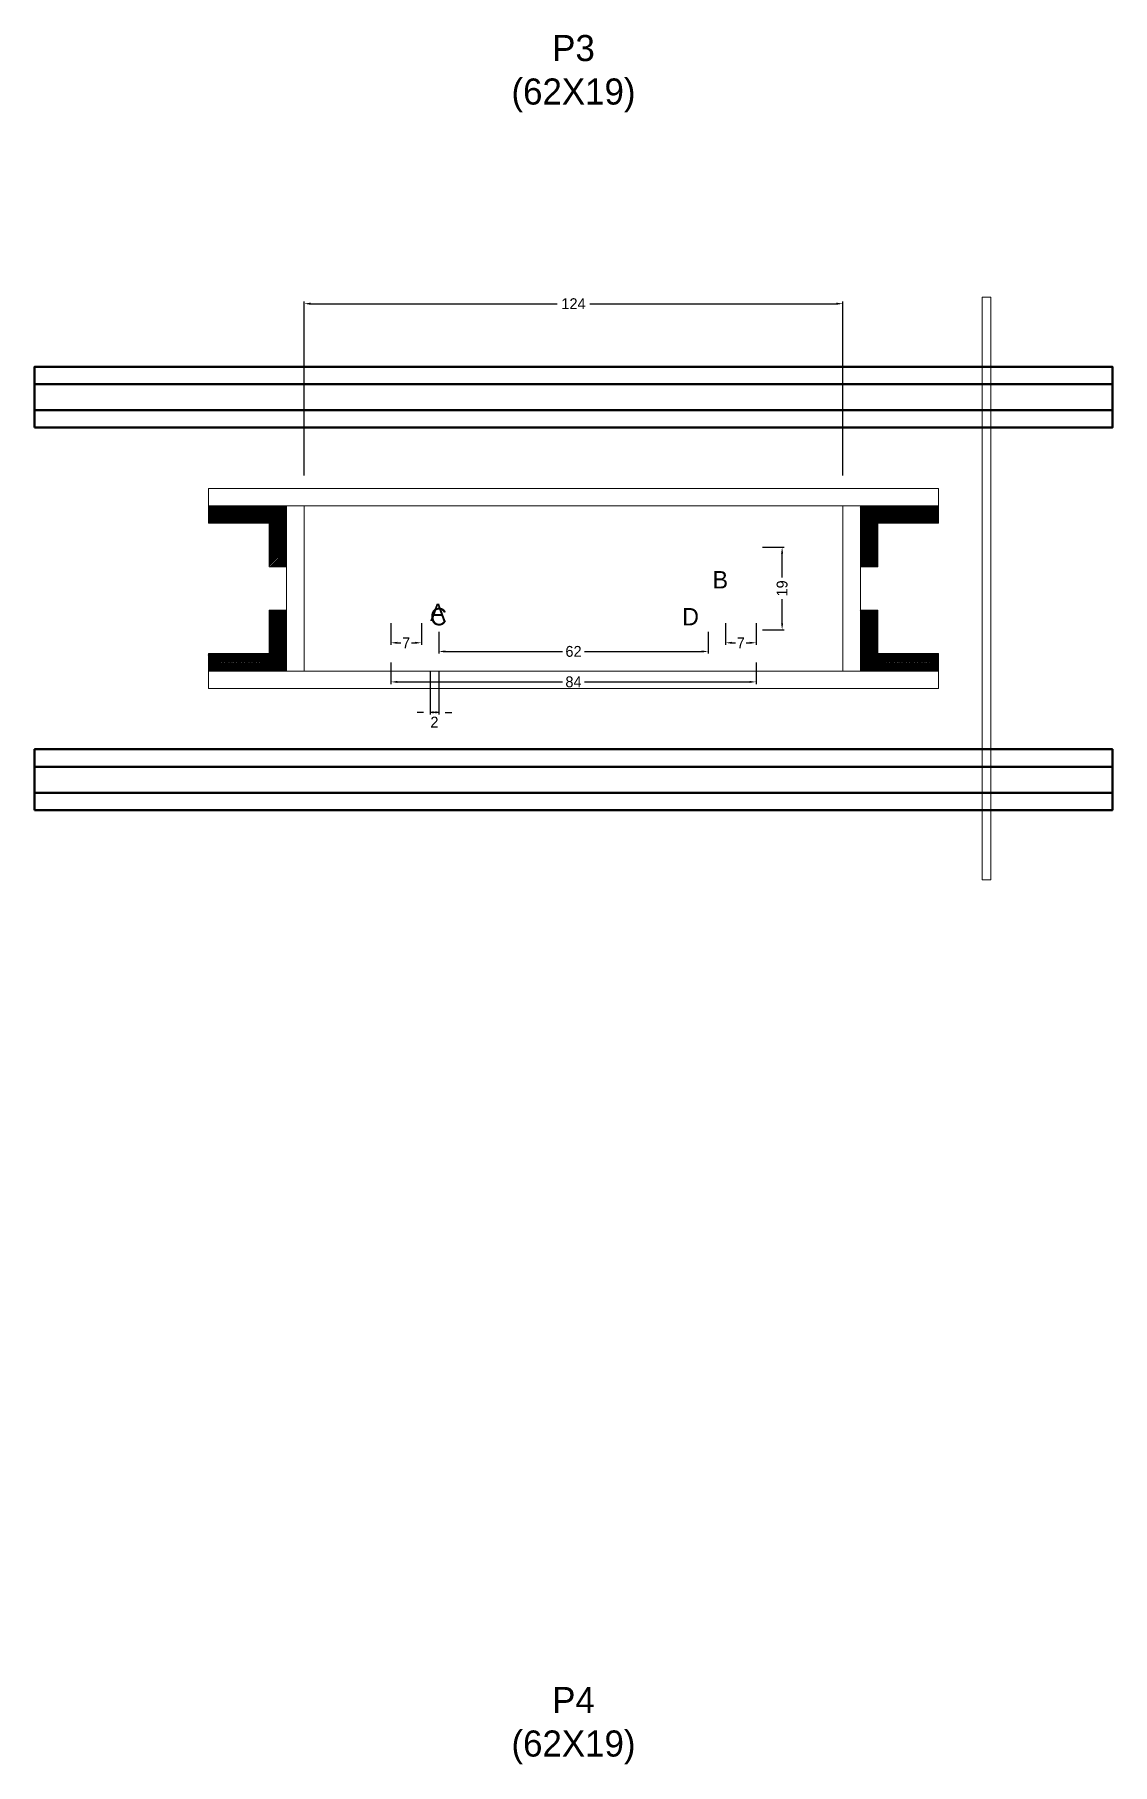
# Model space of a CAD drawing. Header units: centimetres. Extents: x -12000 to 4115, y -10266 to 2668.
# Drawn here: x -124 to 124, y -890.5 to -492.6 of the extents above; entities that cross this region are included whole.
import ezdxf

# ---------------------------------------------------------------- set-up
doc = ezdxf.new("R2010")
doc.units = ezdxf.units.CM
for name, color, linetype in [('COTA', 241, 'Continuous'), ('GRAVATA', 224, 'Continuous'), ('Hachura', 251, 'Continuous'), ('NOMENCLATURA', 7, 'Continuous'), ('SARRAFO', 251, 'Continuous')]:
    doc.layers.add(name, color=color, linetype=linetype)
doc.dimstyles.new('cotax2', dxfattribs={"dimtxt": 2.5, "dimasz": 1.5, "dimexe": 0.5, "dimexo": 0.5, "dimgap": 0.5, "dimtad": 1, "dimcen": 2.5, "dimazin": 3, "dimtfac": 1, "dimtmove": 0, "dimatfit": 3})

# ---------------------------------------------------------------- blocks, each defined once
blk = doc.blocks.new('_CLOSEDFILLED')
at = {"color": 0, "linetype": 'BYBLOCK'}
blk.add_solid([(-1, 0.16), (0, 0), (-1, -0.16)], dxfattribs=at)
blk = doc.blocks.new('*D66')
for p, q in [((-42, -637), (-42, -642)), ((42, -637), (42, -642)), ((-40.5, -641.5), (-2.5, -641.5)), ((2.5, -641.5), (40.5, -641.5))]:
    blk.add_line(p, q)
at = {"layer": 'Defpoints'}
for p in [(-42, -636.5), (42, -636.5), (-42, -641.5)]:
    blk.add_point(p, dxfattribs=at)
at = {"layer": 'COTA', "xscale": 1.5, "yscale": 1.5, "rotation": 180}
blk.add_blockref('_CLOSEDFILLED', (-42, -641.5), dxfattribs=at)
at = {"layer": 'COTA', "xscale": 1.5, "yscale": 1.5}
blk.add_blockref('_CLOSEDFILLED', (42, -641.5), dxfattribs=at)
at = {"layer": 'COTA', "insert": (0, -641.5), "char_height": 2.5, "attachment_point": 5}
blk.add_mtext('84', dxfattribs=at)
blk = doc.blocks.new('*D67')
for p, q in [((-31, -630), (-31, -635)), ((31, -630), (31, -635)), ((-29.5, -634.5), (-2.5, -634.5)), ((2.5, -634.5), (29.5, -634.5))]:
    blk.add_line(p, q)
at = {"layer": 'Defpoints'}
for p in [(-31, -629.5), (31, -629.5), (-31, -634.5)]:
    blk.add_point(p, dxfattribs=at)
at = {"layer": 'COTA', "xscale": 1.5, "yscale": 1.5, "rotation": 180}
blk.add_blockref('_CLOSEDFILLED', (-31, -634.5), dxfattribs=at)
at = {"layer": 'COTA', "xscale": 1.5, "yscale": 1.5}
blk.add_blockref('_CLOSEDFILLED', (31, -634.5), dxfattribs=at)
at = {"layer": 'COTA', "insert": (0, -634.5), "char_height": 2.5, "attachment_point": 5}
blk.add_mtext('62', dxfattribs=at)
blk = doc.blocks.new('*D68')
for p, q in [((43.5, -610.5), (48.5, -610.5)), ((48, -617.5), (48, -612)), ((48, -628), (48, -622.5)), ((43.5, -629.5), (48.5, -629.5))]:
    blk.add_line(p, q)
at = {"layer": 'Defpoints'}
for p in [(43, -610.5), (43, -629.5), (48, -629.5)]:
    blk.add_point(p, dxfattribs=at)
at = {"layer": 'COTA', "xscale": 1.5, "yscale": 1.5}
for p, rotation in [((48, -610.5), 90), ((48, -629.5), 270)]:
    blk.add_blockref('_CLOSEDFILLED', p, dxfattribs=dict(at, rotation=rotation))
at = {"layer": 'COTA', "insert": (48, -620), "char_height": 2.5, "attachment_point": 5, "rotation": 90}
blk.add_mtext('19', dxfattribs=at)
blk = doc.blocks.new('*D69')
for p, q in [((-42, -628), (-42, -633)), ((-35, -628), (-35, -633)), ((-40.5, -632.5), (-39.75, -632.5)), ((-37.25, -632.5), (-36.5, -632.5))]:
    blk.add_line(p, q)
at = {"layer": 'Defpoints'}
for p in [(-42, -627.5), (-35, -627.5), (-42, -632.5)]:
    blk.add_point(p, dxfattribs=at)
at = {"layer": 'COTA', "xscale": 1.5, "yscale": 1.5, "rotation": 180}
blk.add_blockref('_CLOSEDFILLED', (-42, -632.5), dxfattribs=at)
at = {"layer": 'COTA', "xscale": 1.5, "yscale": 1.5}
blk.add_blockref('_CLOSEDFILLED', (-35, -632.5), dxfattribs=at)
at = {"layer": 'COTA', "insert": (-38.5, -632.5), "char_height": 2.5, "attachment_point": 5}
blk.add_mtext('7', dxfattribs=at)
blk = doc.blocks.new('*D70')
for p, q in [((35, -628), (35, -633)), ((42, -628), (42, -633)), ((36.5, -632.5), (37.25, -632.5)), ((39.75, -632.5), (40.5, -632.5))]:
    blk.add_line(p, q)
at = {"layer": 'Defpoints'}
for p in [(35, -627.5), (42, -627.5), (35, -632.5)]:
    blk.add_point(p, dxfattribs=at)
at = {"layer": 'COTA', "xscale": 1.5, "yscale": 1.5, "rotation": 180}
blk.add_blockref('_CLOSEDFILLED', (35, -632.5), dxfattribs=at)
at = {"layer": 'COTA', "xscale": 1.5, "yscale": 1.5}
blk.add_blockref('_CLOSEDFILLED', (42, -632.5), dxfattribs=at)
at = {"layer": 'COTA', "insert": (38.5, -632.5), "char_height": 2.5, "attachment_point": 5}
blk.add_mtext('7', dxfattribs=at)
blk = doc.blocks.new('*D71')
for p, q in [((-62, -594), (-62, -554)), ((-60.5, -554.5), (-3.75, -554.5)), ((3.75, -554.5), (60.5, -554.5)), ((62, -594), (62, -554))]:
    blk.add_line(p, q)
at = {"layer": 'Defpoints'}
for p in [(-62, -554.5), (-62, -594.5), (62, -594.5)]:
    blk.add_point(p, dxfattribs=at)
at = {"layer": 'COTA', "xscale": 1.5, "yscale": 1.5, "rotation": 180}
blk.add_blockref('_CLOSEDFILLED', (-62, -554.5), dxfattribs=at)
at = {"layer": 'COTA', "xscale": 1.5, "yscale": 1.5}
blk.add_blockref('_CLOSEDFILLED', (62, -554.5), dxfattribs=at)
at = {"layer": 'COTA', "insert": (0, -554.5), "char_height": 2.5, "attachment_point": 5}
blk.add_mtext('124', dxfattribs=at)

msp = doc.modelspace()

# ---------------------------------------------------------------- hatches: boundary and pattern name
at = {"layer": 'SARRAFO'}
h = msp.add_hatch(dxfattribs=at)
h.set_pattern_fill('SOLID', scale=2)
h.paths.add_polyline_path([(-84, -605), (-70, -605), (-70, -601), (-84, -601)])
h = msp.add_hatch(dxfattribs=at)
h.set_pattern_fill('SOLID', scale=2)
h.paths.add_polyline_path([(-70, -615), (-66, -615), (-66, -601), (-70, -601)])
h = msp.add_hatch(dxfattribs=at)
h.set_pattern_fill('SOLID', scale=2)
h.paths.add_polyline_path([(66, -615), (70, -615), (70, -601), (66, -601)])
h = msp.add_hatch(dxfattribs=at)
h.set_pattern_fill('SOLID', scale=2)
h.paths.add_polyline_path([(70, -605), (84, -605), (84, -601), (70, -601)])
h = msp.add_hatch(dxfattribs=at)
h.set_pattern_fill('SOLID', scale=2)
h.paths.add_polyline_path([(-70, -639), (-66, -639), (-66, -625), (-70, -625)])
h = msp.add_hatch(dxfattribs=at)
h.set_pattern_fill('SOLID', scale=2)
h.paths.add_polyline_path([(66, -639), (70, -639), (70, -625), (66, -625)])
h = msp.add_hatch(dxfattribs=at)
h.set_pattern_fill('SOLID', scale=2)
h.paths.add_polyline_path([(-84, -639), (-70, -639), (-70, -635), (-84, -635)])
h = msp.add_hatch(dxfattribs=at)
h.set_pattern_fill('SOLID', scale=2)
h.paths.add_polyline_path([(70, -639), (84, -639), (84, -635), (70, -635)])

# ---------------------------------------------------------------- linework, layer by layer
at = {"layer": 'GRAVATA', "lineweight": 50}
for points in [[(-124, -583), (124, -583), (124, -569), (-124, -569)], [(-124, -579), (124, -579), (124, -573), (-124, -573)], [(-124, -671), (124, -671), (124, -657), (-124, -657)], [(-124, -667), (124, -667), (124, -661), (-124, -661)]]:
    msp.add_lwpolyline(points, close=True, dxfattribs=at)
at = {"layer": 'Hachura', "lineweight": 13}
msp.add_lwpolyline([(94, -687), (96, -687), (96, -553), (94, -553)], close=True, dxfattribs=at)
at = {"layer": 'Hachura', "lineweight": 18}
for points in [[(-84, -601), (84, -601), (84, -597), (-84, -597)], [(-66, -639), (-62, -639), (-62, -601), (-66, -601)], [(62, -639), (66, -639), (66, -601), (62, -601)], [(-84, -643), (84, -643), (84, -639), (-84, -639)]]:
    msp.add_lwpolyline(points, close=True, dxfattribs=at)
at = {"layer": 'SARRAFO', "lineweight": 13}
for points in [[(-84, -605), (-70, -605), (-70, -601), (-84, -601)], [(-70, -615), (-66, -615), (-66, -601), (-70, -601)], [(66, -615), (70, -615), (70, -601), (66, -601)], [(70, -605), (84, -605), (84, -601), (70, -601)], [(-70, -639), (-66, -639), (-66, -625), (-70, -625)], [(66, -639), (70, -639), (70, -625), (66, -625)], [(-84, -639), (-70, -639), (-70, -635), (-84, -635)], [(70, -639), (84, -639), (84, -635), (70, -635)]]:
    msp.add_lwpolyline(points, close=True, dxfattribs=at)

# ---------------------------------------------------------------- texts
at = {"layer": 'NOMENCLATURA'}
for s, p in [('B', (32, -620)), ('A', (-33, -627.5)), ('C', (-33, -628.5)), ('D', (25, -628.5))]:
    msp.add_text(s, height=4, dxfattribs=at).set_placement(p)
at = {"layer": 'NOMENCLATURA', "char_height": 6, "attachment_point": 8}
for s, insert in [('P3\\P(62X19)', (0, -510.5)), ('P4\\P(62X19)', (0, -890.5))]:
    msp.add_mtext(s, dxfattribs=dict(at, insert=insert))

# ---------------------------------------------------------------- dimensions: what is measured, and where the dimension line sits
at = {"layer": 'COTA'}
for base, p1, p2, picture, middle in [((-62, -554.5), (-62, -594.5), (62, -594.5), '*D71', (0, -554.5)), ((-42, -632.5), (-42, -627.5), (-35, -627.5), '*D69', (-38.5, -632.5)), ((35, -632.5), (35, -627.5), (42, -627.5), '*D70', (38.5, -632.5)), ((-31, -634.5), (-31, -629.5), (31, -629.5), '*D67', (0, -634.5)), ((-42, -641.5), (-42, -636.5), (42, -636.5), '*D66', (0, -641.5))]:
    dim = msp.add_linear_dim(base=base, p1=p1, p2=p2, dimstyle='cotax2', dxfattribs=at)
    dim.commit()
    dim.dimension.update_dxf_attribs({"geometry": picture, "text_midpoint": middle})
dim = msp.add_linear_dim(base=(48, -629.5), p1=(43, -629.5), p2=(43, -610.5), angle=90, dimstyle='cotax2', dxfattribs=at)
dim.commit()
dim.dimension.update_dxf_attribs({"geometry": '*D68', "text_midpoint": (48, -620)})
msp.add_linear_dim(base=(-31, -648.5), p1=(-31, -638.5), p2=(-33, -638.5), dimstyle='cotax2', dxfattribs=at).render()

doc.saveas('drawing.dxf')
